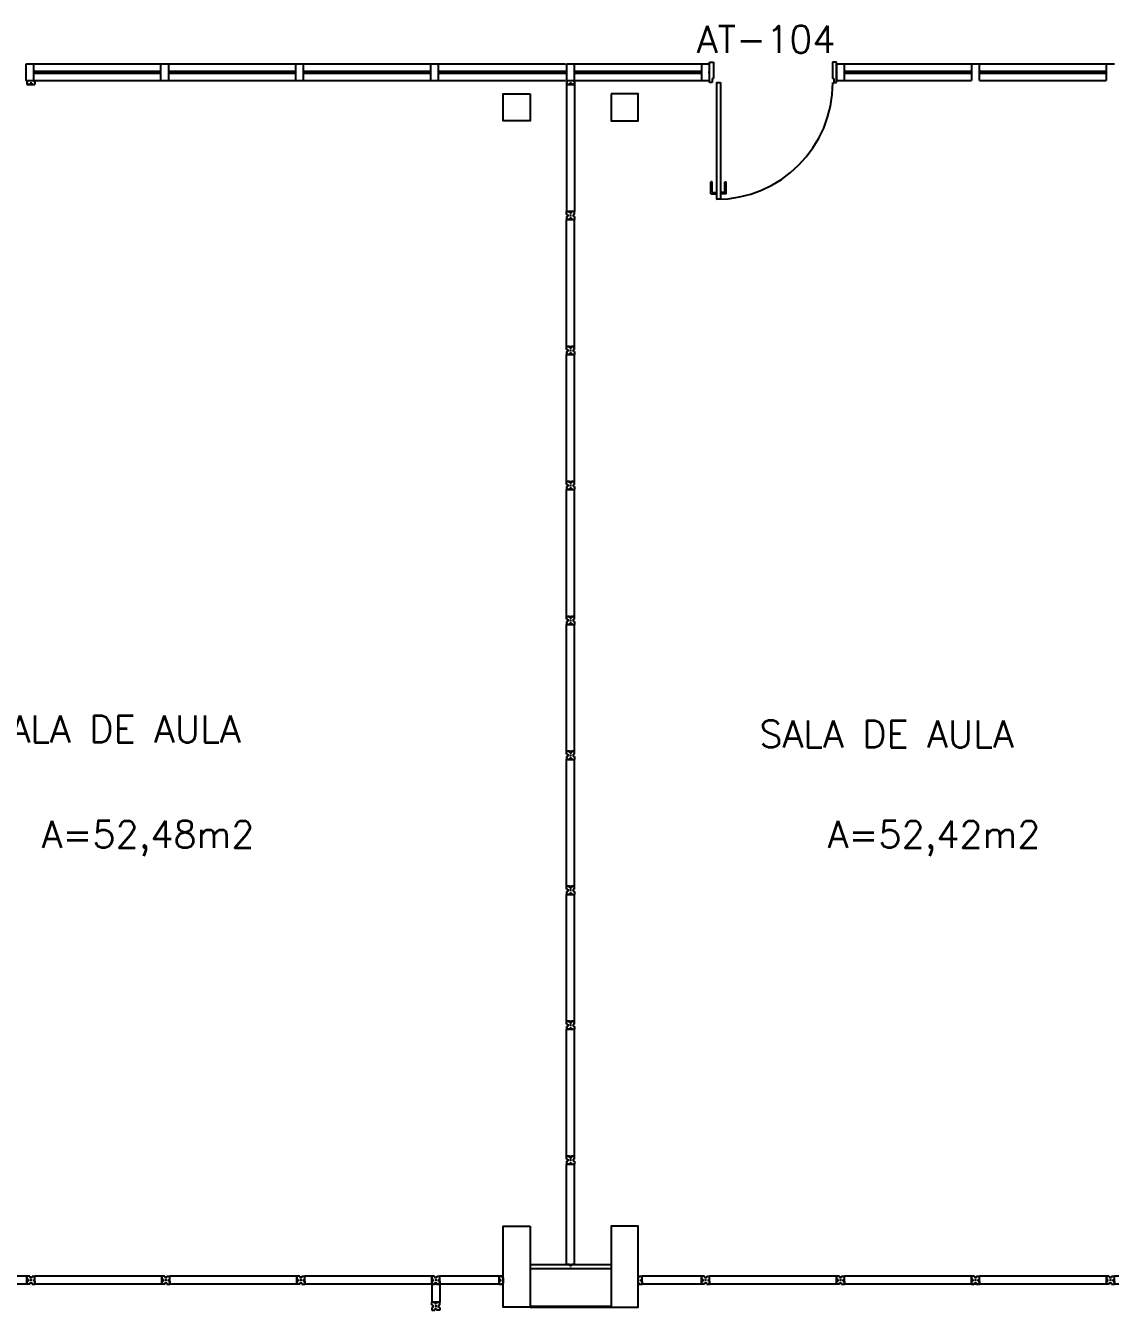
# Model space of a CAD drawing. Extents: x -250 to -5, y 354 to 449.
# Drawn here: x -138.63 to -130.6, y 376.07 to 385.59 of the extents above; entities that cross this region are included whole.
import ezdxf
from ezdxf.enums import TextEntityAlignment as Align

# ---------------------------------------------------------------- set-up
doc = ezdxf.new("R2010")
doc.units = 0
doc.header["$LTSCALE"] = 0.02
doc.header["$MEASUREMENT"] = 0
doc.layers.get('0').update_dxf_attribs({"linetype": 'CONTINUOUS'})
for name, color, linetype in [('DIV', 2, 'CONTINUOUS'), ('ESQ', 2, 'CONTINUOUS'), ('ESTR', 3, 'CONTINUOUS'), ('TEXTO', 2, 'CONTINUOUS'), ('TEXTO-ENDEREÇO', 2, 'CONTINUOUS'), ('ÁREA', 2, 'CONTINUOUS')]:
    doc.layers.add(name, color=color, linetype=linetype)
doc.styles.add('UNB-100', font='simplex.shx', dxfattribs={"height": 0.2})
doc.styles.add('UNB-100-1', font='simplex.shx', dxfattribs={"height": 0.2})

# ---------------------------------------------------------------- blocks, each defined once
blk = doc.blocks.new('DIVMT-TTS')
for p, q in [((-0.03, 0.03), (-0.03, 0.006)), ((-0.008, 0.03), (-0.03, 0.03)), ((-0.0185, 0.006), (-0.03, 0.006)), ((-0.0185, -0.006), (-0.0185, 0.006)), ((-0.008, 0.03), (-0.008, 0.02)), ((-0.008, 0.02), (0.008, 0.02)), ((-0.0051, 0), (0.0051, 0)), ((0.0051, 0), (-0.0051, 0)), ((-0.0051, 0), (0.0051, 0)), ((0, -0.0051), (0, 0.0051)), ((0, 0.0051), (0, -0.0051)), ((0.008, 0.03), (0.008, 0.02)), ((0.008, 0.03), (0.03, 0.03)), ((0.0205, 0.006), (0.03, 0.006)), ((0.0205, -0.006), (0.0205, 0.006)), ((0.0205, 0.006), (0.0205, -0.006)), ((0.0205, 0.006), (0.03, 0.006)), ((0.97, 0.03), (0.03, 0.03)), ((0.03, 0.006), (0.03, 0.03)), ((0.03, -0.03), (0.03, 0.03)), ((0.03, -0.005), (0.03, 0.005)), ((0.97, -0.03), (0.97, 0.03)), ((0.97, 0.03), (0.97, 0.009)), ((0.97, 0.009), (0.97, 0.027)), ((0.9795, 0.006), (0.97, 0.006)), ((0.97, -0.005), (0.97, 0.005)), ((0.9795, 0.006), (0.9795, -0.006)), ((1.0051, 0), (0.9949, 0)), ((1, 0.0051), (1, -0.0051)), ((-0.0185, -0.006), (-0.03, -0.006)), ((-0.03, -0.03), (-0.03, -0.006)), ((-0.008, -0.03), (-0.03, -0.03)), ((-0.008, -0.03), (-0.008, -0.02)), ((-0.008, -0.02), (0.008, -0.02)), ((0.008, -0.03), (0.008, -0.02)), ((0.008, -0.03), (0.03, -0.03)), ((0.0205, -0.006), (0.03, -0.006)), ((0.0205, -0.006), (0.03, -0.006)), ((0.03, -0.006), (0.03, -0.03)), ((0.97, -0.03), (0.03, -0.03)), ((0.9795, -0.006), (0.97, -0.006)), ((0.97, -0.009), (0.97, -0.027))]:
    blk.add_line(p, q)
blk = doc.blocks.new('PILINT-TTS')
for points in [[(-0.2, 0), (-0.2, -0.2), (0, -0.2), (0, 0)], [(-0.8, 0), (-0.8, -0.2), (-1, -0.2), (-1, 0)], [(-0.8, -8.39), (-0.8, -8.99), (-1, -8.99), (-1, -8.39)]]:
    blk.add_lwpolyline(points, close=True)
blk.add_lwpolyline([(-0.2, -8.99), (0, -8.99), (0, -8.39), (-0.2, -8.39), (-0.2, -8.9904)])
blk = doc.blocks.new('DIVCIR-TTS')
for p, q in [((0.0051, 0), (-0.0051, 0)), ((-0.0051, 0), (0.0051, 0)), ((-0.0051, 0), (0.0051, 0)), ((0, 0.0009), (0, 0.02)), ((0.008, 0.02), (0, 0.02)), ((0, 0.0051), (0, -0.0051)), ((0, -0.0051), (0, 0.0051)), ((0, -0.02), (0, 0.0009)), ((0.008, 0.03), (0.008, 0.02)), ((0.008, 0.03), (0.03, 0.03)), ((0.0205, 0.006), (0.0205, -0.006)), ((0.0205, 0.006), (0.03, 0.006)), ((0.0205, 0.006), (0.0205, -0.006)), ((0.0205, 0.006), (0.03, 0.006)), ((0.0205, -0.004), (0.0205, 0.004)), ((0.0225, 0.006), (0.027, 0.006)), ((0.4699, 0.03), (0.03, 0.03)), ((0.03, -0.03), (0.03, 0.03)), ((0.03, -0.03), (0.03, 0.03)), ((0.03, 0.009), (0.03, 0.027)), ((0.03, -0.005), (0.03, 0.005)), ((0.03, -0.005), (0.03, 0.005)), ((0.4699, 0.03), (0.4699, 0.009)), ((0.4699, -0.03), (0.4699, 0.03)), ((0.4699, 0.03), (0.4699, 0.006)), ((0.4919, 0.03), (0.4699, 0.03)), ((0.4699, 0.009), (0.4699, 0.027)), ((0.4794, 0.006), (0.4699, 0.006)), ((0.4814, 0.006), (0.4699, 0.006)), ((0.4699, -0.005), (0.4699, 0.005)), ((0.4794, 0.006), (0.4794, -0.006)), ((0.4814, -0.006), (0.4814, 0.006)), ((0.4919, 0.03), (0.4919, 0.02)), ((0.4919, 0.02), (0.5079, 0.02)), ((0.505, 0), (0.4948, 0)), ((0.4948, 0), (0.505, 0)), ((0.505, 0), (0.4948, 0)), ((0.4948, 0), (0.505, 0)), ((0.4999, 0.0051), (0.4999, -0.0051)), ((0.4999, -0.0051), (0.4999, 0.0051)), ((0.4999, 0.0051), (0.4999, -0.0051)), ((0.5079, 0.03), (0.5079, 0.02)), ((0.5079, 0.03), (0.5299, 0.03)), ((0.5204, 0.006), (0.5299, 0.006)), ((0.5204, -0.006), (0.5204, 0.006)), ((0.5204, 0.006), (0.5204, -0.006)), ((0.5204, 0.006), (0.5299, 0.006)), ((1.4699, 0.03), (0.5299, 0.03)), ((0.5299, 0.006), (0.5299, 0.03)), ((0.5299, -0.03), (0.5299, 0.03)), ((0.5299, -0.005), (0.5299, 0.005)), ((1.4699, -0.03), (1.4699, 0.03)), ((1.4699, 0.03), (1.4699, 0.009)), ((1.4699, 0.03), (1.4699, 0.006)), ((1.4919, 0.03), (1.4699, 0.03)), ((1.4699, 0.009), (1.4699, 0.027)), ((1.4794, 0.006), (1.4699, 0.006)), ((1.4814, 0.006), (1.4699, 0.006)), ((1.4699, -0.005), (1.4699, 0.005)), ((1.4794, 0.006), (1.4794, -0.006)), ((1.4814, -0.006), (1.4814, 0.006)), ((1.4919, 0.03), (1.4919, 0.02)), ((1.4919, 0.02), (1.5079, 0.02)), ((1.505, 0), (1.4948, 0)), ((1.4948, 0), (1.505, 0)), ((1.505, 0), (1.4948, 0)), ((1.4948, 0), (1.505, 0)), ((1.4999, 0.0051), (1.4999, -0.0051)), ((1.4999, -0.0051), (1.4999, 0.0051)), ((1.4999, 0.0051), (1.4999, -0.0051)), ((1.5079, 0.03), (1.5079, 0.02)), ((1.5079, 0.03), (1.5299, 0.03)), ((1.5204, 0.006), (1.5299, 0.006)), ((1.5204, -0.006), (1.5204, 0.006)), ((1.5204, 0.006), (1.5204, -0.006)), ((1.5204, 0.006), (1.5299, 0.006)), ((2.4699, 0.03), (1.5299, 0.03)), ((1.5299, 0.006), (1.5299, 0.03)), ((1.5299, -0.03), (1.5299, 0.03)), ((1.5299, -0.005), (1.5299, 0.005)), ((2.4699, -0.03), (2.4699, 0.03)), ((2.4699, 0.03), (2.4699, 0.009)), ((2.4699, 0.03), (2.4699, 0.006)), ((2.4919, 0.03), (2.4699, 0.03)), ((2.4699, 0.009), (2.4699, 0.027)), ((2.4794, 0.006), (2.4699, 0.006)), ((2.4814, 0.006), (2.4699, 0.006)), ((2.4699, -0.005), (2.4699, 0.005)), ((2.4794, 0.006), (2.4794, -0.006)), ((2.4814, -0.006), (2.4814, 0.006)), ((2.4919, 0.03), (2.4919, 0.02)), ((2.4919, 0.02), (2.5079, 0.02)), ((2.505, 0), (2.4948, 0)), ((2.4948, 0), (2.505, 0)), ((2.505, 0), (2.4948, 0)), ((2.4948, 0), (2.505, 0)), ((2.4999, 0.0051), (2.4999, -0.0051)), ((2.4999, -0.0051), (2.4999, 0.0051)), ((2.4999, 0.0051), (2.4999, -0.0051)), ((2.5079, 0.03), (2.5079, 0.02)), ((2.5079, 0.03), (2.5299, 0.03)), ((2.5204, 0.006), (2.5299, 0.006)), ((2.5204, -0.006), (2.5204, 0.006)), ((2.5204, 0.006), (2.5204, -0.006)), ((2.5204, 0.006), (2.5299, 0.006)), ((3.4699, 0.03), (2.5299, 0.03)), ((2.5299, 0.006), (2.5299, 0.03)), ((2.5299, -0.03), (2.5299, 0.03)), ((2.5299, -0.005), (2.5299, 0.005)), ((3.4699, -0.03), (3.4699, 0.03)), ((3.4699, 0.03), (3.4699, 0.009)), ((3.4699, 0.03), (3.4699, 0.006)), ((3.4919, 0.03), (3.4699, 0.03)), ((3.4699, 0.009), (3.4699, 0.027)), ((3.4794, 0.006), (3.4699, 0.006)), ((3.4814, 0.006), (3.4699, 0.006)), ((3.4699, -0.005), (3.4699, 0.005)), ((3.4794, 0.006), (3.4794, -0.006)), ((3.4814, -0.006), (3.4814, 0.006)), ((3.4919, 0.03), (3.4919, 0.02)), ((3.4919, 0.02), (3.5079, 0.02)), ((3.505, 0), (3.4948, 0)), ((3.4948, 0), (3.505, 0)), ((3.505, 0), (3.4948, 0)), ((3.4948, 0), (3.505, 0)), ((3.4999, 0.0051), (3.4999, -0.0051)), ((3.4999, -0.0051), (3.4999, 0.0051)), ((3.4999, 0.0051), (3.4999, -0.0051)), ((3.5079, 0.03), (3.5079, 0.02)), ((3.5079, 0.03), (3.5299, 0.03)), ((3.5204, 0.006), (3.5299, 0.006)), ((3.5204, -0.006), (3.5204, 0.006)), ((3.5204, 0.006), (3.5204, -0.006)), ((3.5204, 0.006), (3.5299, 0.006)), ((4.4699, 0.03), (3.5299, 0.03)), ((3.5299, 0.006), (3.5299, 0.03)), ((3.5299, -0.03), (3.5299, 0.03)), ((3.5299, -0.005), (3.5299, 0.005)), ((4.4699, 0.03), (4.4699, 0.006)), ((4.4919, 0.03), (4.4699, 0.03)), ((4.4699, -0.03), (4.4699, 0.03)), ((4.4699, 0.03), (4.4699, 0.009)), ((4.4699, 0.009), (4.4699, 0.027)), ((4.4814, 0.006), (4.4699, 0.006)), ((4.4794, 0.006), (4.4699, 0.006)), ((4.4699, -0.005), (4.4699, 0.005)), ((4.4794, 0.006), (4.4794, -0.006)), ((4.4814, -0.006), (4.4814, 0.006)), ((4.4919, 0.03), (4.4919, 0.02)), ((4.4919, 0.02), (4.5079, 0.02)), ((4.4948, 0), (4.505, 0)), ((4.505, 0), (4.4948, 0)), ((4.4948, 0), (4.505, 0)), ((4.505, 0), (4.4948, 0)), ((4.4999, -0.0051), (4.4999, 0.0051)), ((4.4999, 0.0051), (4.4999, -0.0051)), ((4.4999, 0.0051), (4.4999, -0.0051)), ((4.5079, 0.03), (4.5079, 0.02)), ((4.5079, 0.03), (4.5299, 0.03)), ((4.5204, 0.006), (4.5299, 0.006)), ((4.5204, -0.006), (4.5204, 0.006)), ((4.5204, 0.006), (4.5204, -0.006)), ((4.5204, 0.006), (4.5299, 0.006)), ((4.5299, 0.006), (4.5299, 0.03)), ((4.5299, -0.03), (4.5299, 0.03)), ((4.9696, 0.03), (4.5299, 0.03)), ((4.5299, -0.005), (4.5299, 0.005)), ((4.9696, 0.03), (4.9696, 0.009)), ((4.9696, -0.03), (4.9696, 0.03)), ((4.9916, 0.0289), (4.9696, 0.0289)), ((4.9696, 0.0289), (4.9696, -0.0311)), ((4.9696, 0.009), (4.9696, 0.027)), ((4.9696, 0.0079), (4.9696, 0.0259)), ((4.9791, 0.006), (4.9696, 0.006)), ((4.9696, -0.005), (4.9696, 0.005)), ((4.9791, 0.0049), (4.9696, 0.0049)), ((4.9696, 0.0039), (4.9696, -0.0061)), ((4.9771, 0.0049), (4.9726, 0.0049)), ((4.9791, 0.006), (4.9791, -0.006)), ((4.9791, -0.0071), (4.9791, 0.0049)), ((4.9791, 0.0029), (4.9791, -0.0051)), ((4.9916, 0.0289), (4.9916, 0.0189)), ((4.9996, 0.0189), (4.9916, 0.0189)), ((5.0047, 0), (4.9945, 0)), ((4.9996, 0.0189), (4.9996, -0.0019)), ((4.9996, 0.0051), (4.9996, -0.0051)), ((4.9996, 0.004), (4.9996, -0.0062)), ((0, -0.02), (0.008, -0.02)), ((0.008, -0.03), (0.008, -0.02)), ((0.008, -0.03), (0.03, -0.03)), ((0.0205, -0.006), (0.03, -0.006)), ((0.0205, -0.006), (0.03, -0.006)), ((0.0225, -0.006), (0.027, -0.006)), ((0.03, -0.009), (0.03, -0.027)), ((0.4699, -0.03), (0.03, -0.03)), ((0.4794, -0.006), (0.4699, -0.006)), ((0.4814, -0.006), (0.4699, -0.006)), ((0.4699, -0.03), (0.4699, -0.006)), ((0.4699, -0.009), (0.4699, -0.027)), ((0.4919, -0.03), (0.4699, -0.03)), ((0.4919, -0.03), (0.4919, -0.02)), ((0.4919, -0.02), (0.5079, -0.02)), ((0.5079, -0.03), (0.5079, -0.02)), ((0.5079, -0.03), (0.5299, -0.03)), ((0.5204, -0.006), (0.5299, -0.006)), ((0.5204, -0.006), (0.5299, -0.006)), ((0.5299, -0.006), (0.5299, -0.03)), ((1.4699, -0.03), (0.5299, -0.03)), ((1.4794, -0.006), (1.4699, -0.006)), ((1.4814, -0.006), (1.4699, -0.006)), ((1.4699, -0.03), (1.4699, -0.006)), ((1.4699, -0.009), (1.4699, -0.027)), ((1.4919, -0.03), (1.4699, -0.03)), ((1.4919, -0.03), (1.4919, -0.02)), ((1.4919, -0.02), (1.5079, -0.02)), ((1.5079, -0.03), (1.5079, -0.02)), ((1.5079, -0.03), (1.5299, -0.03)), ((1.5204, -0.006), (1.5299, -0.006)), ((1.5204, -0.006), (1.5299, -0.006)), ((1.5299, -0.006), (1.5299, -0.03)), ((2.4699, -0.03), (1.5299, -0.03)), ((2.4794, -0.006), (2.4699, -0.006)), ((2.4814, -0.006), (2.4699, -0.006)), ((2.4699, -0.03), (2.4699, -0.006)), ((2.4699, -0.009), (2.4699, -0.027)), ((2.4919, -0.03), (2.4699, -0.03)), ((2.4919, -0.03), (2.4919, -0.02)), ((2.4919, -0.02), (2.5079, -0.02)), ((2.5079, -0.03), (2.5079, -0.02)), ((2.5079, -0.03), (2.5299, -0.03)), ((2.5204, -0.006), (2.5299, -0.006)), ((2.5204, -0.006), (2.5299, -0.006)), ((2.5299, -0.006), (2.5299, -0.03)), ((3.4699, -0.03), (2.5299, -0.03)), ((3.4794, -0.006), (3.4699, -0.006)), ((3.4814, -0.006), (3.4699, -0.006)), ((3.4699, -0.03), (3.4699, -0.006)), ((3.4699, -0.009), (3.4699, -0.027)), ((3.4919, -0.03), (3.4699, -0.03)), ((3.4919, -0.03), (3.4919, -0.02)), ((3.4919, -0.02), (3.5079, -0.02)), ((3.5079, -0.03), (3.5079, -0.02)), ((3.5079, -0.03), (3.5299, -0.03)), ((3.5204, -0.006), (3.5299, -0.006)), ((3.5204, -0.006), (3.5299, -0.006)), ((3.5299, -0.006), (3.5299, -0.03)), ((4.4699, -0.03), (3.5299, -0.03)), ((4.4814, -0.006), (4.4699, -0.006)), ((4.4699, -0.03), (4.4699, -0.006)), ((4.4794, -0.006), (4.4699, -0.006)), ((4.4699, -0.009), (4.4699, -0.027)), ((4.4919, -0.03), (4.4699, -0.03)), ((4.4919, -0.03), (4.4919, -0.02)), ((4.4919, -0.02), (4.5079, -0.02)), ((4.5079, -0.03), (4.5079, -0.02)), ((4.5079, -0.03), (4.5299, -0.03)), ((4.5204, -0.006), (4.5299, -0.006)), ((4.5204, -0.006), (4.5299, -0.006)), ((4.5299, -0.006), (4.5299, -0.03)), ((4.9696, -0.03), (4.5299, -0.03)), ((4.9791, -0.006), (4.9696, -0.006)), ((4.9791, -0.0071), (4.9696, -0.0071)), ((4.9696, -0.009), (4.9696, -0.027)), ((4.9696, -0.0101), (4.9696, -0.0281)), ((4.9916, -0.0311), (4.9696, -0.0311)), ((4.9771, -0.0071), (4.9726, -0.0071)), ((4.9916, -0.0311), (4.9916, -0.0211)), ((4.9916, -0.0211), (4.9996, -0.0211)), ((5.0047, -0.0011), (4.9945, -0.0011)), ((4.9996, -0.0019), (4.9996, -0.0211))]:
    blk.add_line(p, q)
blk = doc.blocks.new('MTINI-TTS')
for p, q in [((-0.03, 0.008), (-0.03, 0.03)), ((0.03, 0.03), (-0.03, 0.03)), ((-0.03, 0.008), (-0.02, 0.008)), ((-0.009, 0.03), (-0.027, 0.03)), ((-0.02, 0.008), (-0.02, 0)), ((-0.0009, 0), (-0.02, 0)), ((-0.006, 0.0205), (-0.006, 0.03)), ((-0.006, 0.0225), (-0.006, 0.027)), ((-0.006, 0.0205), (0.006, 0.0205)), ((0.0051, 0), (-0.0051, 0)), ((0.005, 0.03), (-0.005, 0.03)), ((0.004, 0.0205), (-0.004, 0.0205)), ((0.02, 0), (-0.0009, 0)), ((0, -0.0051), (0, 0.0051)), ((0.006, 0.0205), (0.006, 0.03)), ((0.006, 0.0225), (0.006, 0.027)), ((0.009, 0.03), (0.027, 0.03)), ((0.03, 0.008), (0.02, 0.008)), ((0.02, 0), (0.02, 0.008)), ((0.03, 0.008), (0.03, 0.03))]:
    blk.add_line(p, q)
blk = doc.blocks.new('DIV-TTS')
for p, q in [((-0.0051, 0), (0.0051, 0)), ((0, -0.0051), (0, 0.0051)), ((0.0205, 0.006), (0.03, 0.006)), ((0.0205, -0.006), (0.0205, 0.006)), ((0.03, 0.03), (0.97, 0.03)), ((0.03, 0.03), (0.03, -0.03)), ((0.03, 0.009), (0.03, 0.027)), ((0.03, 0.005), (0.03, -0.005)), ((0.97, 0.03), (0.97, -0.03)), ((0.9795, 0.006), (0.97, 0.006)), ((0.97, 0.005), (0.97, -0.005)), ((0.9795, -0.006), (0.9795, 0.006)), ((1.0051, 0), (0.9949, 0)), ((0.9949, 0), (1.0051, 0)), ((1, -0.0051), (1, 0.0051)), ((0.0205, -0.006), (0.03, -0.006)), ((0.03, -0.03), (0.03, -0.009)), ((0.03, -0.009), (0.03, -0.027)), ((0.03, -0.03), (0.97, -0.03)), ((0.9795, -0.006), (0.97, -0.006))]:
    blk.add_line(p, q)
blk = doc.blocks.new('PDV1D-TTS')
at = {"layer": 'DIV'}
for p, q in [((0, 0), (-0.0116, 0)), ((0, 0.06), (0, 0.075)), ((0, 0.075), (0.03, 0.075)), ((0, -0.06), (0, 0.06)), ((0.03, 0.075), (0.03, -0.0449)), ((0.91, 0.075), (0.91, -0.0449)), ((0.94, 0.075), (0.91, 0.075)), ((0.94, 0.06), (0.94, 0.075)), ((0.94, -0.06), (0.94, 0.06)), ((0, -0.075), (0, -0.0597)), ((0.0201, -0.075), (0, -0.075)), ((0.0201, -0.0449), (0.03, -0.0449)), ((0.0201, -0.0449), (0.0201, -0.075)), ((0.0517, -0.0755), (0.0517, -0.9397)), ((0.0521, -0.0755), (0.0821, -0.0755)), ((0.0817, -0.0755), (0.0817, -0.9397)), ((0.9199, -0.0449), (0.91, -0.0449)), ((0.9199, -0.0449), (0.9199, -0.075)), ((0.9199, -0.075), (0.94, -0.075)), ((0.94, -0.075), (0.94, -0.0597)), ((0.0817, -0.9397), (0.0517, -0.9397))]:
    blk.add_line(p, q, dxfattribs=at)
at = {"layer": 'DIV', "color": 1}
for p, q in [((0.0092, -0.8997), (0.0092, -0.8097)), ((0.0192, -0.8097), (0.0093, -0.8097)), ((0.0192, -0.8897), (0.0192, -0.8097)), ((0.1138, -0.8097), (0.1237, -0.8097)), ((0.1138, -0.8897), (0.1138, -0.8097)), ((0.1238, -0.8997), (0.1238, -0.8097)), ((0.0092, -0.8997), (0.0492, -0.8997)), ((0.0192, -0.8897), (0.0492, -0.8897)), ((0.1138, -0.8897), (0.0838, -0.8897)), ((0.1238, -0.8997), (0.0838, -0.8997))]:
    blk.add_line(p, q, dxfattribs=at)
blk.add_arc((0.0485, -0.0751), 0.8651, 270, 0, dxfattribs=at)

msp = doc.modelspace()

# ---------------------------------------------------------------- linework, layer by layer
at = {"layer": 'DIV'}
for p, q in [((-134.6263, 377.1934), (-134.6263, 377.2154)), ((-134.6263, 377.2154), (-134.6023, 377.2154)), ((-134.6023, 377.2039), (-134.6023, 377.2154)), ((-134.6023, 377.2039), (-134.5903, 377.2039)), ((-134.5903, 377.2039), (-134.5903, 377.2154)), ((-134.5663, 377.2154), (-134.5903, 377.2154)), ((-134.5663, 377.1934), (-134.5663, 377.2154)), ((-134.6263, 377.1934), (-134.6163, 377.1934)), ((-134.6263, 377.1774), (-134.6163, 377.1774)), ((-134.6263, 377.1774), (-134.6263, 377.1554)), ((-134.6263, 376.4122), (-134.6263, 377.1554)), ((-134.6023, 377.1554), (-134.6263, 377.1554)), ((-134.6263, 377.1554), (-134.5663, 377.1554)), ((-134.6163, 377.1934), (-134.6163, 377.1774)), ((-134.6023, 377.1649), (-134.5903, 377.1649)), ((-134.6023, 377.1649), (-134.6023, 377.1554)), ((-134.5903, 377.1649), (-134.6023, 377.1649)), ((-134.6023, 377.1649), (-134.6023, 377.1554)), ((-134.6014, 377.1854), (-134.5912, 377.1854)), ((-134.5912, 377.1854), (-134.6014, 377.1854)), ((-134.6013, 377.1554), (-134.5913, 377.1554)), ((-134.5963, 377.1905), (-134.5963, 377.1803)), ((-134.5963, 377.1803), (-134.5963, 377.1905)), ((-134.5963, 377.1905), (-134.5963, 377.1803)), ((-134.5903, 377.1649), (-134.5903, 377.1554)), ((-134.5903, 377.1649), (-134.5903, 377.1554)), ((-134.5903, 377.1554), (-134.5663, 377.1554)), ((-134.5663, 377.1934), (-134.5763, 377.1934)), ((-134.5763, 377.1934), (-134.5763, 377.1774)), ((-134.5663, 377.1774), (-134.5763, 377.1774)), ((-134.5663, 377.1774), (-134.5663, 377.1554)), ((-134.5663, 376.4122), (-134.5663, 377.1554)), ((-134.8957, 376.4122), (-134.2964, 376.4122)), ((-134.8957, 376.3822), (-134.2964, 376.3822)), ((-134.6263, 376.4122), (-134.5663, 376.4122)), ((-134.6053, 376.4122), (-134.6233, 376.4122)), ((-134.6023, 376.4027), (-134.6023, 376.4122)), ((-134.5903, 376.4027), (-134.6023, 376.4027)), ((-134.5912, 376.3822), (-134.6014, 376.3822)), ((-134.6013, 376.4122), (-134.5913, 376.4122)), ((-134.5963, 376.3771), (-134.5963, 376.3873)), ((-134.5903, 376.4027), (-134.5903, 376.4122)), ((-134.5873, 376.4122), (-134.5693, 376.4122)), ((-134.5663, 376.4122), (-134.5873, 376.4122)), ((-135.6258, 376.2664), (-135.6258, 376.1336)), ((-135.5658, 376.2664), (-135.6258, 376.2664)), ((-135.6258, 376.2664), (-135.6048, 376.2664)), ((-135.6048, 376.2664), (-135.6228, 376.2664)), ((-135.6018, 376.2759), (-135.5898, 376.2759)), ((-135.6018, 376.2759), (-135.6018, 376.2664)), ((-135.6009, 376.2964), (-135.5907, 376.2964)), ((-135.5908, 376.2664), (-135.6008, 376.2664)), ((-135.5958, 376.3015), (-135.5958, 376.2913)), ((-135.5898, 376.2759), (-135.5898, 376.2664)), ((-135.5868, 376.2664), (-135.5688, 376.2664)), ((-135.5658, 376.2664), (-135.5658, 376.1336)), ((-131.5658, 376.2664), (-131.6258, 376.2664)), ((-131.6258, 376.2664), (-131.6048, 376.2664)), ((-131.6048, 376.2664), (-131.6228, 376.2664)), ((-131.6018, 376.2759), (-131.5898, 376.2759)), ((-131.6018, 376.2759), (-131.6018, 376.2664)), ((-131.6009, 376.2964), (-131.5907, 376.2964)), ((-131.5908, 376.2664), (-131.6008, 376.2664)), ((-131.5958, 376.3015), (-131.5958, 376.2913)), ((-131.5898, 376.2759), (-131.5898, 376.2664)), ((-131.5868, 376.2664), (-131.5688, 376.2664)), ((-135.6018, 376.1336), (-135.6258, 376.1336)), ((-135.6258, 376.1116), (-135.6258, 376.1336)), ((-135.5658, 376.1336), (-135.6258, 376.1336)), ((-135.6258, 376.1116), (-135.6158, 376.1116)), ((-135.6258, 376.0956), (-135.6158, 376.0956)), ((-135.6258, 376.0956), (-135.6258, 376.0736)), ((-135.6258, 376.0736), (-135.6018, 376.0736)), ((-135.6158, 376.0956), (-135.6158, 376.1116)), ((-135.6018, 376.1241), (-135.6018, 376.1336)), ((-135.6018, 376.1241), (-135.6018, 376.1336)), ((-135.5898, 376.1241), (-135.6018, 376.1241)), ((-135.6018, 376.1241), (-135.5898, 376.1241)), ((-135.6018, 376.0851), (-135.6018, 376.0736)), ((-135.5898, 376.0851), (-135.6018, 376.0851)), ((-135.5907, 376.1036), (-135.6009, 376.1036)), ((-135.6009, 376.1036), (-135.5907, 376.1036)), ((-135.5908, 376.1336), (-135.6008, 376.1336)), ((-135.5958, 376.0985), (-135.5958, 376.1087)), ((-135.5958, 376.1087), (-135.5958, 376.0985)), ((-135.5958, 376.0985), (-135.5958, 376.1087)), ((-135.5898, 376.1336), (-135.5658, 376.1336)), ((-135.5898, 376.1241), (-135.5898, 376.1336)), ((-135.5898, 376.1241), (-135.5898, 376.1336)), ((-135.5898, 376.0851), (-135.5898, 376.0736)), ((-135.5658, 376.0736), (-135.5898, 376.0736)), ((-135.5658, 376.1116), (-135.5758, 376.1116)), ((-135.5758, 376.0956), (-135.5758, 376.1116)), ((-135.5658, 376.0956), (-135.5758, 376.0956)), ((-135.5658, 376.1116), (-135.5658, 376.1336)), ((-135.5658, 376.0956), (-135.5658, 376.0736)), ((-134.8957, 376.1032), (-134.2937, 376.1032)), ((-134.8957, 376.0972), (-134.2937, 376.0972))]:
    msp.add_line(p, q, dxfattribs=at)
at = {"layer": 'ESQ'}
for p, q in [((-138.6347, 385.3054), (-138.6347, 385.1863)), ((-138.5747, 385.3054), (-138.6347, 385.3054)), ((-138.5747, 385.1854), (-138.5747, 385.3054)), ((-137.6347, 385.3054), (-138.574, 385.3054)), ((-137.6347, 385.3054), (-137.6347, 385.1863)), ((-137.5747, 385.3054), (-137.6347, 385.3054)), ((-137.5747, 385.1854), (-137.5747, 385.3054)), ((-136.6347, 385.3054), (-137.574, 385.3054)), ((-136.6347, 385.3054), (-136.6347, 385.1863)), ((-136.5747, 385.3054), (-136.6347, 385.3054)), ((-136.5747, 385.1854), (-136.5747, 385.3054)), ((-135.6347, 385.3054), (-136.574, 385.3054)), ((-135.6347, 385.3054), (-135.6347, 385.1863)), ((-135.5747, 385.3054), (-135.6347, 385.3054)), ((-135.5747, 385.1854), (-135.5747, 385.3054)), ((-134.6347, 385.3054), (-135.574, 385.3054)), ((-134.5663, 385.3054), (-134.6263, 385.3054)), ((-134.6263, 385.3054), (-134.6263, 385.1863)), ((-134.5663, 385.1854), (-134.5663, 385.3054)), ((-133.6263, 385.3054), (-134.5657, 385.3054)), ((-133.6263, 385.3054), (-133.6263, 385.1863)), ((-133.5663, 385.3054), (-133.6263, 385.3054)), ((-133.5663, 385.1854), (-133.5663, 385.3054)), ((-132.6263, 385.3054), (-132.6263, 385.1863)), ((-132.5663, 385.3054), (-132.6263, 385.3054)), ((-132.5663, 385.1854), (-132.5663, 385.3054)), ((-131.6263, 385.3054), (-132.5657, 385.3054)), ((-131.6263, 385.3054), (-131.6263, 385.1863)), ((-131.5663, 385.3054), (-131.6263, 385.3054)), ((-131.5663, 385.1854), (-131.5663, 385.3054)), ((-130.6263, 385.3054), (-131.5657, 385.3054)), ((-130.6263, 385.3054), (-130.6263, 385.1863)), ((-130.5663, 385.3054), (-130.6263, 385.3054)), ((-138.5747, 385.2394), (-137.6347, 385.2394)), ((-137.6347, 385.2514), (-138.574, 385.2514)), ((-137.5747, 385.2394), (-136.6347, 385.2394)), ((-136.6347, 385.2514), (-137.574, 385.2514)), ((-136.5747, 385.2394), (-135.6347, 385.2394)), ((-135.6347, 385.2514), (-136.574, 385.2514)), ((-135.5747, 385.2394), (-134.6347, 385.2394)), ((-134.6347, 385.2514), (-135.574, 385.2514)), ((-134.5663, 385.2394), (-133.6263, 385.2394)), ((-133.6263, 385.2514), (-134.5657, 385.2514)), ((-132.5663, 385.2394), (-131.6263, 385.2394)), ((-131.6263, 385.2514), (-132.5657, 385.2514)), ((-131.5663, 385.2394), (-130.6263, 385.2394)), ((-130.6263, 385.2514), (-131.5657, 385.2514)), ((-138.6347, 385.1854), (-138.5747, 385.1854)), ((-138.5747, 385.1854), (-137.6347, 385.1854)), ((-137.6347, 385.1854), (-137.5747, 385.1854)), ((-137.5747, 385.1854), (-136.6347, 385.1854)), ((-136.6347, 385.1854), (-136.5747, 385.1854)), ((-136.5747, 385.1854), (-135.6347, 385.1854)), ((-135.6347, 385.1854), (-135.5747, 385.1854)), ((-135.5747, 385.1854), (-134.6347, 385.1854)), ((-134.6263, 385.1854), (-134.5663, 385.1854)), ((-134.5663, 385.1854), (-133.6263, 385.1854)), ((-133.6263, 385.1854), (-133.5663, 385.1854)), ((-132.6263, 385.1854), (-132.5663, 385.1854)), ((-132.5663, 385.1854), (-131.6263, 385.1854)), ((-131.5663, 385.1854), (-130.6263, 385.1854))]:
    msp.add_line(p, q, dxfattribs=at)

# ---------------------------------------------------------------- block references
at = {"layer": 'DIV'}
for name, p in [('PDV1D-TTS', (-133.5663, 385.2454)), ('DIVCIR-TTS', (-140.0957, 376.2964)), ('DIVCIR-TTS', (-134.0957, 376.2964))]:
    msp.add_blockref(name, p, dxfattribs=at)
for name, p, rotation in [('MTINI-TTS', (-138.5963, 385.1854), 180), ('DIV-TTS', (-134.5963, 385.1854), 270), ('MTINI-TTS', (-134.5963, 385.1854), 180), ('DIVMT-TTS', (-134.5963, 384.1854), 270), ('DIVMT-TTS', (-134.5963, 383.1854), 270), ('DIVMT-TTS', (-134.5963, 382.1854), 270), ('DIVMT-TTS', (-134.5963, 381.1854), 270), ('DIVMT-TTS', (-134.5963, 380.1854), 270), ('DIVMT-TTS', (-134.5963, 379.1854), 270), ('DIVMT-TTS', (-134.5963, 378.1854), 270)]:
    msp.add_blockref(name, p, dxfattribs=dict(at, rotation=rotation))
at = {"layer": 'ESTR', "color": 9}
msp.add_blockref('PILINT-TTS', (-134.0957, 385.0872), dxfattribs=at)

# ---------------------------------------------------------------- texts
at = {"layer": 'TEXTO', "style": 'UNB-100'}
for p in [(-138.9272, 380.28), (-133.1982, 380.2431)]:
    msp.add_text('SALA DE AULA', height=0.2, dxfattribs=at).set_placement(p)
at = {"layer": 'TEXTO-ENDEREÇO', "style": 'UNB-100-1'}
msp.add_text('AT-104', height=0.2, dxfattribs=at).set_placement((-133.6612, 385.3916))
at = {"layer": 'ÁREA', "style": 'UNB-100'}
for s, p in [('A=52,48m2', (-137.7283, 379.5004)), ('A=52,42m2', (-131.9031, 379.5004))]:
    msp.add_text(s, height=0.2, dxfattribs=at).set_placement(p, align=Align.CENTER)

doc.saveas('drawing.dxf')
